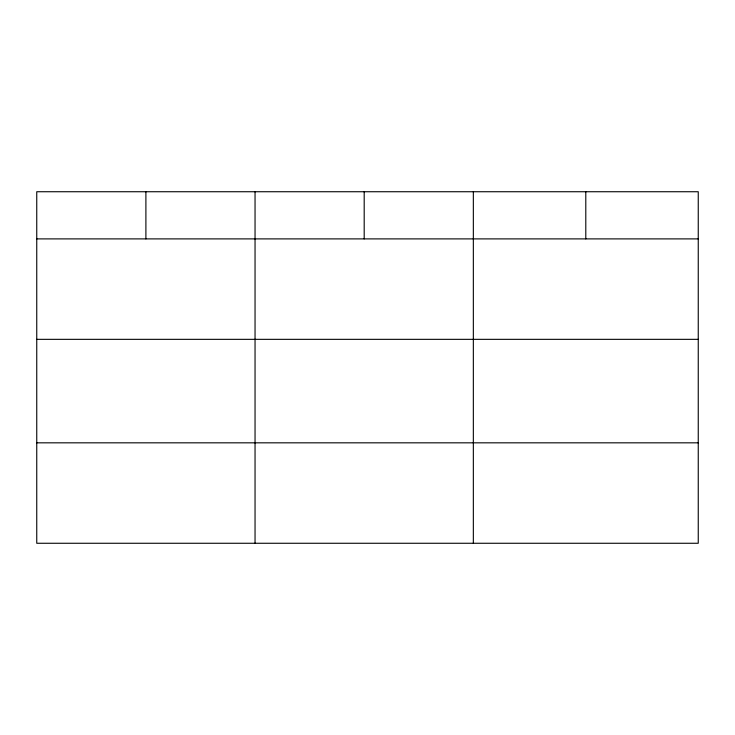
<?xml version="1.0" encoding="UTF-8"?>
<svg xmlns="http://www.w3.org/2000/svg" width="735" height="735" viewBox="0 0 735 735"><rect width="100%" height="100%" fill="white"/><g stroke="black" fill="none" stroke-linecap="round" stroke-linejoin="round"><path stroke-width="1.1" d="M698.25 339.34L698.25 191.734L36.75 191.734L36.75 543.266L698.25 543.266L698.25 339.34L36.75 339.34M36.75 238.893L698.25 238.893M36.75 442.828L698.25 442.828M585.795 191.734L585.795 238.893M473.34 191.734L473.34 543.266M364.192 191.734L364.192 238.893M255.045 191.734L255.045 543.266M145.898 191.734L145.898 238.893"/></g></svg>
